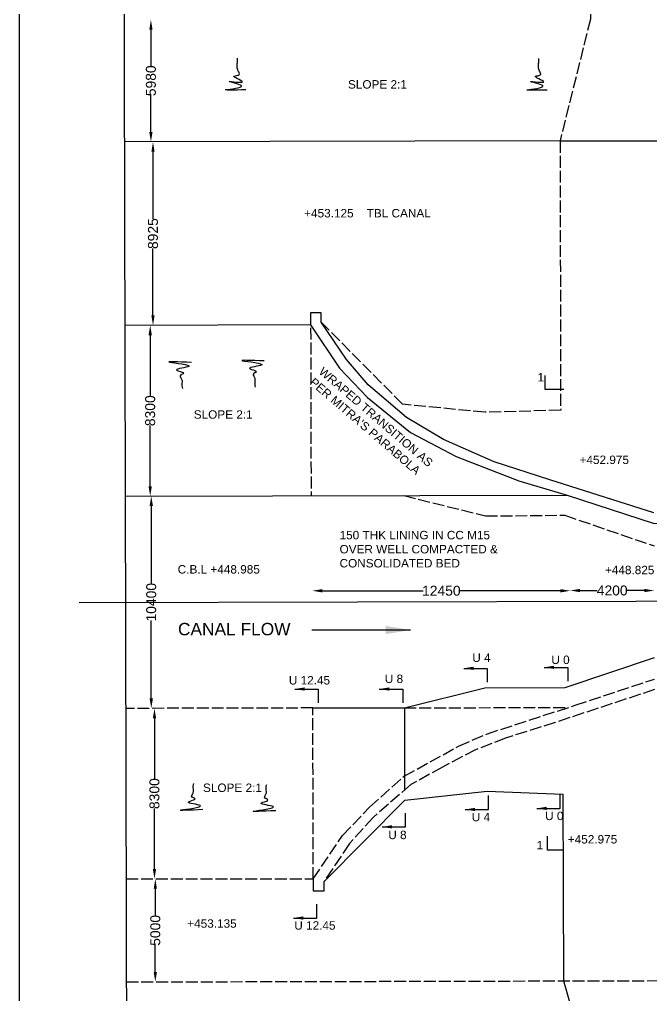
# Model space of a CAD drawing. Header units: millimetres. Extents: x 5124 to 2147772, y 2311 to 45646412.
# Drawn here: x 2080365 to 2093111, y 45610272 to 45629948 of the extents above; entities that cross this region are included whole.
import ezdxf

# ---------------------------------------------------------------- set-up
doc = ezdxf.new("R2010")
doc.units = ezdxf.units.MM
doc.header["$MEASUREMENT"] = 0
doc.linetypes.add('ACAD_ISO02W100', pattern=[15, 12, -3])
for name, color, linetype in [('DIMENSION', 7, 'Continuous'), ('DRAWING', 7, 'Continuous'), ('TEXT', 7, 'Continuous')]:
    doc.layers.add(name, color=color, linetype=linetype)
doc.styles.get("Standard").update_dxf_attribs({"font": 'arial.ttf', "height": 200})
doc.dimstyles.get("Standard").update_dxf_attribs({"dimtxt": 225, "dimasz": 200, "dimexe": 0.18, "dimexo": 0.0625, "dimgap": 0.09, "dimtad": 0, "dimdec": 0, "dimzin": 0, "dimdsep": 46, "dimtxsty": 'Standard', "dimcen": 0.09, "dimse1": 1, "dimse2": 1, "dimadec": 0, "dimazin": 0, "dimtfac": 1, "dimtdec": 0, "dimtofl": 0, "dimtmove": 0, "dimatfit": 3, "dimfxl": 1, "dimtolj": 1, "dimtzin": 0, "dimarcsym": 0})

# ---------------------------------------------------------------- blocks, each defined once
blk = doc.blocks.new('*D102')
at = {"layer": 'Defpoints', "color": 0, "transparency": 16777216}
for p in [(2083054, 45629945), (2083015, 45627481), (2083060, 45627481)]:
    blk.add_point(p, dxfattribs=at)
at = {"layer": 'DIMENSION', "color": 0, "lineweight": -2, "transparency": 16777216}
for p, q in [((2083015, 45629745), (2083015, 45629011)), ((2083015, 45627681), (2083015, 45628414))]:
    blk.add_line(p, q, dxfattribs=at)
at = {"layer": 'DIMENSION', "color": 0, "transparency": 16777216}
for points in [[(2082982, 45629745), (2083048, 45629745), (2083015, 45629945)], [(2082982, 45627681), (2083048, 45627681), (2083015, 45627481)]]:
    blk.add_solid(points, dxfattribs=at)
at = {"layer": 'DIMENSION', "color": 0, "transparency": 16777216, "insert": (2083015, 45628713), "char_height": 200, "attachment_point": 5, "rotation": 90}
blk.add_mtext('\\A1;5980', dxfattribs=at)
blk = doc.blocks.new('*D103')
at = {"layer": 'Defpoints', "color": 0, "transparency": 16777216}
for p in [(2083060, 45627481), (2083057, 45623784), (2083069, 45623784)]:
    blk.add_point(p, dxfattribs=at)
at = {"layer": 'DIMENSION', "color": 0, "lineweight": -2, "transparency": 16777216}
for p, q in [((2083057, 45627281), (2083057, 45625932)), ((2083057, 45623984), (2083057, 45625332))]:
    blk.add_line(p, q, dxfattribs=at)
at = {"layer": 'DIMENSION', "color": 0, "transparency": 16777216}
for points in [[(2083024, 45627281), (2083090, 45627281), (2083057, 45627481)], [(2083024, 45623984), (2083090, 45623984), (2083057, 45623784)]]:
    blk.add_solid(points, dxfattribs=at)
at = {"layer": 'DIMENSION', "color": 0, "transparency": 16777216, "insert": (2083057, 45625632), "char_height": 200, "attachment_point": 5, "rotation": 90}
blk.add_mtext('\\A1;8925', dxfattribs=at)
blk = doc.blocks.new('*D104')
at = {"layer": 'Defpoints', "color": 0, "transparency": 16777216}
for p in [(2083057, 45623783), (2083001, 45620339), (2083065, 45620339)]:
    blk.add_point(p, dxfattribs=at)
at = {"layer": 'DIMENSION', "color": 0, "lineweight": -2, "transparency": 16777216}
for p, q in [((2083001, 45623583), (2083001, 45622360)), ((2083001, 45620539), (2083001, 45621763))]:
    blk.add_line(p, q, dxfattribs=at)
at = {"layer": 'DIMENSION', "color": 0, "transparency": 16777216}
for points in [[(2082967, 45623583), (2083034, 45623583), (2083001, 45623783)], [(2082967, 45620539), (2083034, 45620539), (2083001, 45620339)]]:
    blk.add_solid(points, dxfattribs=at)
at = {"layer": 'DIMENSION', "color": 0, "transparency": 16777216, "insert": (2083001, 45622061), "char_height": 200, "attachment_point": 5, "rotation": 90}
blk.add_mtext('\\A1;8300', dxfattribs=at)
blk = doc.blocks.new('*D105')
at = {"layer": 'Defpoints', "color": 0, "transparency": 16777216}
for p in [(2083001, 45620339), (2083011, 45616060), (2083022, 45616060)]:
    blk.add_point(p, dxfattribs=at)
at = {"layer": 'DIMENSION', "color": 0, "lineweight": -2, "transparency": 16777216}
for p, q in [((2083022, 45620139), (2083022, 45618566)), ((2083022, 45616260), (2083022, 45617833))]:
    blk.add_line(p, q, dxfattribs=at)
at = {"layer": 'DIMENSION', "color": 0, "transparency": 16777216}
for points in [[(2082989, 45620139), (2083056, 45620139), (2083022, 45620339)], [(2082989, 45616260), (2083056, 45616260), (2083022, 45616060)]]:
    blk.add_solid(points, dxfattribs=at)
at = {"layer": 'DIMENSION', "color": 0, "transparency": 16777216, "insert": (2083022, 45618200), "char_height": 200, "attachment_point": 5, "rotation": 90}
blk.add_mtext('\\A1;10400', dxfattribs=at)
blk = doc.blocks.new('*D106')
at = {"layer": 'Defpoints', "color": 0, "transparency": 16777216}
for p in [(2083023, 45616060), (2083022, 45612623), (2083087, 45612623)]:
    blk.add_point(p, dxfattribs=at)
at = {"layer": 'DIMENSION', "color": 0, "lineweight": -2, "transparency": 16777216}
for p, q in [((2083087, 45615860), (2083087, 45614640)), ((2083087, 45612823), (2083087, 45614043))]:
    blk.add_line(p, q, dxfattribs=at)
at = {"layer": 'DIMENSION', "color": 0, "transparency": 16777216}
for points in [[(2083054, 45615860), (2083120, 45615860), (2083087, 45616060)], [(2083054, 45612823), (2083120, 45612823), (2083087, 45612623)]]:
    blk.add_solid(points, dxfattribs=at)
at = {"layer": 'DIMENSION', "color": 0, "transparency": 16777216, "insert": (2083087, 45614341), "char_height": 200, "attachment_point": 5, "rotation": 90}
blk.add_mtext('\\A1;8300', dxfattribs=at)
blk = doc.blocks.new('*D107')
at = {"layer": 'Defpoints', "color": 0, "transparency": 16777216}
for p in [(2083087, 45612623), (2083092, 45610546), (2083104, 45610546)]:
    blk.add_point(p, dxfattribs=at)
at = {"layer": 'DIMENSION', "color": 0, "lineweight": -2, "transparency": 16777216}
for p, q in [((2083104, 45612423), (2083104, 45611883)), ((2083104, 45610746), (2083104, 45611286))]:
    blk.add_line(p, q, dxfattribs=at)
at = {"layer": 'DIMENSION', "color": 0, "transparency": 16777216}
for points in [[(2083071, 45612423), (2083137, 45612423), (2083104, 45612623)], [(2083071, 45610746), (2083137, 45610746), (2083104, 45610546)]]:
    blk.add_solid(points, dxfattribs=at)
at = {"layer": 'DIMENSION', "color": 0, "transparency": 16777216, "insert": (2083104, 45611584), "char_height": 200, "attachment_point": 5, "rotation": 90}
blk.add_mtext('\\A1;5000', dxfattribs=at)
blk = doc.blocks.new('*D153')
at = {"layer": 'Defpoints', "color": 0, "transparency": 16777216}
for p in [(2086273, 45618430), (2091472, 45618431), (2091472, 45618430)]:
    blk.add_point(p, dxfattribs=at)
at = {"layer": 'DIMENSION', "color": 0, "lineweight": -2, "transparency": 16777216}
for p, q in [((2086473, 45618431), (2088506, 45618431)), ((2091272, 45618431), (2089240, 45618431))]:
    blk.add_line(p, q, dxfattribs=at)
at = {"layer": 'DIMENSION', "color": 0, "transparency": 16777216}
for points in [[(2086473, 45618464), (2086473, 45618397), (2086273, 45618431)], [(2091272, 45618464), (2091272, 45618397), (2091472, 45618431)]]:
    blk.add_solid(points, dxfattribs=at)
at = {"layer": 'DIMENSION', "color": 0, "transparency": 16777216, "insert": (2088873, 45618431), "char_height": 200, "attachment_point": 5}
blk.add_mtext('\\A1;12450', dxfattribs=at)
blk = doc.blocks.new('*D154')
at = {"layer": 'Defpoints', "color": 0, "transparency": 16777216}
for p in [(2091472, 45618430), (2093166, 45618436), (2093166, 45618435)]:
    blk.add_point(p, dxfattribs=at)
at = {"layer": 'DIMENSION', "color": 0, "lineweight": -2, "transparency": 16777216}
for p, q in [((2091672, 45618436), (2092017, 45618436)), ((2092966, 45618436), (2092622, 45618436))]:
    blk.add_line(p, q, dxfattribs=at)
at = {"layer": 'DIMENSION', "color": 0, "transparency": 16777216}
for points in [[(2091672, 45618469), (2091672, 45618403), (2091472, 45618436)], [(2092966, 45618469), (2092966, 45618403), (2093166, 45618436)]]:
    blk.add_solid(points, dxfattribs=at)
at = {"layer": 'DIMENSION', "color": 0, "transparency": 16777216, "insert": (2092319, 45618436), "char_height": 200, "attachment_point": 5}
blk.add_mtext('\\A1;4200', dxfattribs=at)

msp = doc.modelspace()

# ---------------------------------------------------------------- linework, layer by layer
at = {"layer": 'DIMENSION'}
msp.add_lwpolyline([(2147752.8, 45588230.2), (2080364.7, 45588230.2), (2080364.7, 45646412.2), (2147752.8, 45646412.2)], close=True, dxfattribs=at)
for points in [[(2090959.6, 45622774), (2090959.6, 45622492.8), (2091340.8, 45622492.8)], [(2091008.7, 45613484.3), (2091008.7, 45613204.6), (2091327.6, 45613205.3)]]:
    msp.add_lwpolyline(points, dxfattribs=at)
for points in [[(2084927.3, 45628528.9), (2084533.9, 45628534.8), (2084841.5, 45628611.7), (2084590.1, 45628700.3), (2084862.2, 45628697.3), (2084690.6, 45628806.7), (2084797.1, 45628839.2), (2084776.4, 45628910.1), (2084752.8, 45628992.8), (2084758.7, 45629084.4), (2084761.6, 45629167.1)], [(2091006.4, 45628526.9), (2090613, 45628532.8), (2090920.6, 45628609.7), (2090669.2, 45628698.3), (2090941.3, 45628695.3), (2090769.8, 45628804.7), (2090876.3, 45628837.2), (2090855.5, 45628908.1), (2090831.9, 45628990.8), (2090837.8, 45629082.4), (2090840.8, 45629165.1)], [(2085300.6, 45623065.1), (2084865.3, 45623068.9), (2085249.2, 45622982.9), (2085003.8, 45622911.8), (2085112.5, 45622868.7), (2085144.3, 45622848.2), (2085075, 45622793.9), (2085090, 45622756.5), (2085112.5, 45622700.4), (2085108.7, 45622591.9), (2085119.9, 45622537.6)], [(2083830.3, 45623036), (2083395.1, 45623039.8), (2083778.9, 45622953.8), (2083533.6, 45622882.7), (2083642.2, 45622839.7), (2083674, 45622819.1), (2083604.7, 45622764.8), (2083619.7, 45622727.4), (2083642.2, 45622671.3), (2083638.5, 45622562.8), (2083649.7, 45622508.5)], [(2084062.8, 45614017.9), (2083627.6, 45614011.8), (2084011, 45614099.9), (2083765.3, 45614169.7), (2083873.7, 45614213.3), (2083905.4, 45614234), (2083835.8, 45614287.9), (2083850.6, 45614325.4), (2083872.8, 45614381.7), (2083868.5, 45614490.1), (2083879.4, 45614544.5)], [(2085533.2, 45613996.6), (2085098, 45613990.5), (2085481.4, 45614078.5), (2085235.6, 45614148.3), (2085344, 45614191.9), (2085375.8, 45614212.7), (2085306.2, 45614266.6), (2085321, 45614304.1), (2085343.2, 45614360.3), (2085338.8, 45614468.8), (2085349.8, 45614523.1)]]:
    msp.add_spline(points, degree=3, dxfattribs=at)
at = {"layer": 'DRAWING'}
for points in [[(2082456.1, 45637556.4), (2082545.9, 45600432)], [(2091266.4, 45627500.5), (2082480.5, 45627479.3)], [(2091266.4, 45627500.5), (2093356.2, 45627505.6)], [(2086450.2, 45623846.6), (2086449.8, 45624035.1), (2086236.3, 45624034.6)], [(2091410.3, 45620359.5), (2093162.5, 45619783.9), (2126185.3, 45619912.1), (2127943.4, 45620506.8), (2129563.5, 45621031.5), (2131218.8, 45621874.7), (2132138.2, 45622734.1), (2132410.8, 45623052.3), (2133033, 45623944.9), (2136747.7, 45623953.9)], [(2086236.9, 45623791.2), (2082489.4, 45623782.1)], [(2086236.9, 45623791.2), (2086821.7, 45622918.8), (2087383, 45622326.8), (2088252.9, 45621623.7), (2089171.2, 45621136.9), (2090433.8, 45620648.8), (2091410.3, 45620359.5)], [(2093161.9, 45620001.6), (2091064.3, 45620665.9), (2089940.9, 45621030.4), (2088918.4, 45621480.3), (2088172.7, 45621922.3), (2087399.2, 45622583.6), (2086956.6, 45623090.8), (2086450.2, 45623846.6)], [(2082497.7, 45620337.9), (2091410.3, 45620359.5)], [(2081571, 45618196.1), (2137707.4, 45618332), (2137705.2, 45619256.5)], [(2086281.4, 45616068.1), (2088127, 45616072.6), (2089750.8, 45616474.9), (2091373.1, 45616478.8), (2093170.3, 45617085.9)], [(2088127, 45616072.6), (2088131.4, 45614413.2)], [(2086289.7, 45612621.7), (2086290.3, 45612378.9), (2086507.7, 45612379.4), (2086507.2, 45612570.5), (2088138, 45614208), (2089798.8, 45614389.6), (2091324.9, 45614328.4), (2091334, 45610565.8), (2091757.9, 45609090.9)]]:
    msp.add_lwpolyline(points, dxfattribs=at)
at = {"layer": 'DRAWING', "linetype": 'ACAD_ISO02W100', "ltscale": 20}
for points in [[(2090167.2, 45631911.4), (2090170.7, 45630457.5), (2091879, 45630461.7), (2091880.2, 45629957.9), (2091266.4, 45627500.5)], [(2091266.4, 45627500.5), (2091279.6, 45622070.7), (2089756.5, 45622029.6), (2088090.3, 45622191.8), (2086450.2, 45623846.6)], [(2086236.3, 45624034.6), (2086245.3, 45620347)], [(2088117, 45620351.5), (2089765.4, 45619939.6), (2091361.1, 45619954), (2093163.8, 45619336.4)], [(2086289.7, 45612621.7), (2086882.2, 45613496.3), (2087426.3, 45614071.2), (2088122.1, 45614692.1), (2089220, 45615295.8), (2089786.6, 45615543.3), (2091573.9, 45616123.9), (2093171.6, 45616651.3)], [(2093172.1, 45616437.4), (2091171.9, 45615776.8), (2090170.1, 45615460.2), (2089563.2, 45615226.5), (2088895.7, 45614876.1), (2088256.8, 45614522.3), (2087496.4, 45613860.6), (2087018.9, 45613332.3), (2086507.2, 45612570.5)], [(2082516.4, 45612622.8), (2086289.7, 45612621.7), (2086281.4, 45616068.1), (2082508.1, 45616059)], [(2088127, 45616072.6), (2091426.7, 45616076)], [(2082521.4, 45610544.5), (2093397.2, 45610570.8)]]:
    msp.add_lwpolyline(points, dxfattribs=at)

# ---------------------------------------------------------------- texts
at = {"layer": 'DIMENSION', "char_height": 170, "width": 611.722, "attachment_point": 1}
for insert in [(2090812.9, 45622820.9), (2090793.8, 45613386.8)]:
    msp.add_mtext('1', dxfattribs=dict(at, insert=insert))
at = {"layer": 'TEXT', "attachment_point": 1}
for s, insert, char_height, width in [('SLOPE 2:1', (2086990.2, 45628725.6), 170, 1868.917), ('+453.125    TBL CANAL', (2086106, 45626128.3), 170, 2990.39), ('SLOPE 2:1', (2083879.2, 45622069.8), 170, 1868.917), ('+452.975', (2091660.3, 45621156.4), 170, 1868.917), ('150 THK LINING IN CC M15\\POVER WELL COMPACTED & \\PCONSOLIDATED BED', (2086819.8, 45619638), 170, 4188.844), ('C.B.L +448.985', (2083555.3, 45618948.3), 170, 1868.917), ('+448.825    CBL +448.825', (2092173, 45618935.1), 170, 2877.903), ('CANAL FLOW', (2083560.7, 45617783.3), 250, 3415.948), ('U 4', (2089497, 45617166.8), 170, 823.985), ('U 0', (2091091.4, 45617124.8), 170, 359.906), ('U 12.45', (2085796.8, 45616711.8), 170, 823.985), ('U 8', (2087732.5, 45616741), 170, 823.985), ('SLOPE 2:1', (2084065.9, 45614544.2), 170, 1868.917), ('U 4', (2089487.2, 45613953.4), 170, 823.985), ('U 0', (2090966.3, 45613977.7), 170, 359.906), ('U 8', (2087802.5, 45613593.9), 170, 823.985), ('+452.975', (2091423.3, 45613505.7), 170, 989.347), ('+453.135', (2083747.9, 45611807.4), 170, 989.347), ('U 12.45', (2085906.8, 45611768.1), 170, 823.985)]:
    msp.add_mtext(s, dxfattribs=dict(at, insert=insert, char_height=char_height, width=width))
at = {"layer": 'TEXT', "insert": (2086497.6, 45622953.4), "char_height": 170, "width": 3122.904, "attachment_point": 1, "rotation": 319.34793}
msp.add_mtext("WRAPED TRANSITION AS PER MITRA'S PARABOLA", dxfattribs=at)

# ---------------------------------------------------------------- dimensions: what is measured, and where the dimension line sits
at = {"layer": 'DIMENSION'}
for base, p1, p2, text, picture, middle in [((2083014.9, 45627480.7), (2083054, 45629945), (2083060, 45627480.7), '5980', '*D102', (2083014.9, 45628712.8)), ((2083057.1, 45623783.5), (2083060, 45627480.7), (2083068.9, 45623783.5), '8925', '*D103', (2083057.1, 45625632.1)), ((2083000.6, 45620339.3), (2083057.1, 45623783.5), (2083065.4, 45620339.3), '8300', '*D104', (2083000.6, 45622061.4)), ((2083022.4, 45616060.2), (2083000.6, 45620339.1), (2083010.9, 45616060.2), '10400', '*D105', (2083022.4, 45618199.7)), ((2083087, 45612622.6), (2083023.2, 45616060.2), (2083022.1, 45612622.6), '8300', '*D106', (2083087, 45614341.4)), ((2083104.1, 45610545.8), (2083087, 45612622.6), (2083092, 45610545.8), '5000', '*D107', (2083104.1, 45611584.2))]:
    dim = msp.add_linear_dim(base=base, p1=p1, p2=p2, angle=90, text=text, dimstyle='Standard', dxfattribs=at)
    dim.commit()
    dim.dimension.update_dxf_attribs({"geometry": picture, "text_midpoint": middle})
for base, p1, p2, text, picture, middle in [((2091472.4, 45618430.7), (2086273.3, 45618429.9), (2091472.4, 45618429.9), '12450', '*D153', (2088872.9, 45618430.7)), ((2093166.4, 45618436.1), (2091472.4, 45618429.9), (2093166.4, 45618434.8), '4200', '*D154', (2092319.4, 45618436.1))]:
    dim = msp.add_linear_dim(base=base, p1=p1, p2=p2, text=text, dimstyle='Standard', dxfattribs=at)
    dim.commit()
    dim.dimension.update_dxf_attribs({"geometry": picture, "text_midpoint": middle})

# ---------------------------------------------------------------- leaders
for points, override in [([(2088253, 45617639.6), (2086263.1, 45617639.6)], {"dimasz": 500, "dimgap": 0.09, "dimtad": 0}), ([(2089324.3, 45616867.2), (2089797.4, 45616867.2), (2089797.4, 45616588)], {"dimgap": 0.09, "dimtad": 0}), ([(2090948.2, 45616886.9), (2091421.2, 45616886.9), (2091421.2, 45616607.7)], {"dimgap": 0.09, "dimtad": 0}), ([(2085915, 45616450), (2086388.1, 45616450), (2086388.1, 45616170.8)], {"dimgap": 0.09, "dimtad": 0}), ([(2087622, 45616450), (2088095, 45616450), (2088095, 45616170.8)], {"dimgap": 0.09, "dimtad": 0}), ([(2089350.9, 45614021.4), (2089824, 45614021.4), (2089824, 45614300.6)], {"dimgap": 0.09, "dimtad": 0}), ([(2090798.3, 45614042.8), (2091271.3, 45614042.8), (2091271.3, 45614322)], {"dimgap": 0.09, "dimtad": 0}), ([(2087679, 45613671.2), (2088152.1, 45613671.2), (2088152.1, 45613950.4)], {"dimgap": 0.09, "dimtad": 0}), ([(2085888.9, 45611833.5), (2086362, 45611833.5), (2086362, 45612112.7)], {"dimgap": 0.09, "dimtad": 0})]:
    msp.add_leader(points, dimstyle='Standard', override=override, dxfattribs=at)

doc.saveas('drawing.dxf')
